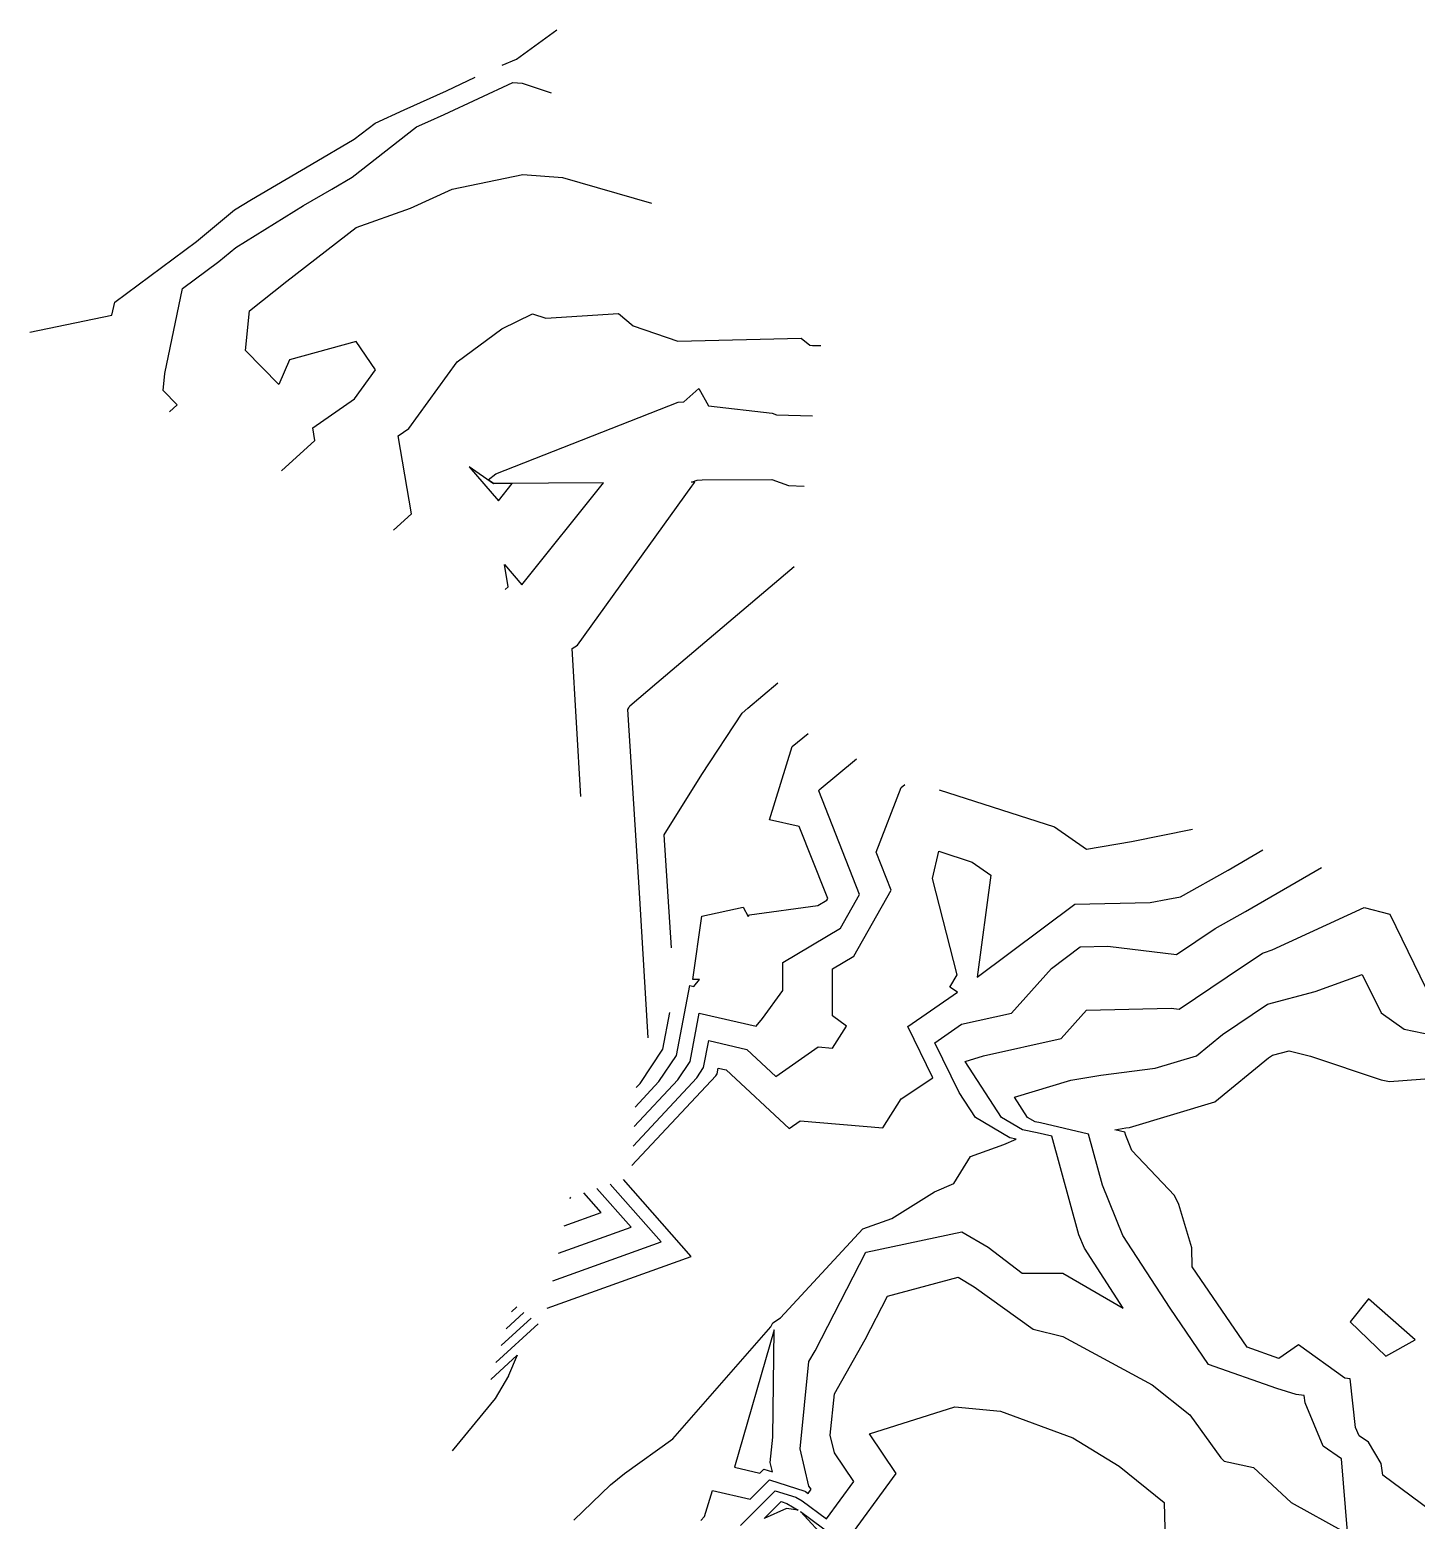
# Model space of a CAD drawing. Header units: metres. Extents: x 706150 to 707002, y 953723 to 954386.
# Drawn here: x 706341.9 to 706434.2, y 954265.6 to 954364.8 of the extents above; entities that cross this region are included whole.
import ezdxf

# ---------------------------------------------------------------- set-up
doc = ezdxf.new("R2010")
doc.units = ezdxf.units.M

msp = doc.modelspace()

# ---------------------------------------------------------------- linework, layer by layer
at = {"layer": 'CONTOUR_100'}
for points in [[(706373.3301, 954362.4717, 100), (706374.2898, 954362.8734, 100), (706376.9745, 954364.82, 100)], [(706341.8826, 954344.6829, 100), (706347.3548, 954345.8249, 100), (706347.5372, 954346.6878, 100), (706352.9757, 954350.7347, 100), (706355.5183, 954352.83, 100), (706356.6488, 954353.5321, 100), (706360.6079, 954355.8555, 100), (706363.4919, 954357.5315, 100), (706364.8766, 954358.608, 100), (706366.8058, 954359.4821, 100), (706369.6248, 954360.7653, 100), (706371.5483, 954361.6614, 100)]]:
    msp.add_polyline3d(points, dxfattribs=at)
at = {"layer": 'CONTOUR_85'}
for points in [[(706415.2651, 954290.216, 85), (706414.863, 954291.2025, 85), (706414.7981, 954291.4396, 85), (706414.1387, 954291.5942, 85), (706414.8561, 954291.7134, 85), (706415.1083, 954291.7456, 85), (706420.7884, 954293.4475, 85), (706424.3579, 954296.3695, 85), (706424.6353, 954296.5568, 85), (706425.7516, 954296.8555, 85), (706427.1726, 954296.4819, 85), (706431.8761, 954294.9156, 85), (706432.4287, 954294.7969, 85), (706436.8459, 954295.1341, 85)], [(706435.7592, 954265.8064, 85), (706431.9848, 954268.5926, 85), (706431.8594, 954269.3776, 85), (706431.0134, 954270.7908, 85), (706430.3917, 954271.2177, 85), (706430.1634, 954271.7666, 85), (706429.8104, 954275.0128, 85), (706429.44, 954275.0629, 85), (706426.3627, 954277.2829, 85), (706425.0617, 954276.3651, 85), (706422.9372, 954277.1151, 85), (706419.2849, 954282.4757, 85), (706419.2537, 954283.7301, 85), (706418.3879, 954286.6129, 85), (706418.1157, 954287.2148, 85), (706415.2651, 954290.216, 85)], [(706429.7962, 954278.8034, 85), (706432.1734, 954276.5263, 85), (706434.1403, 954277.605, 85), (706431.018, 954280.3352, 85), (706429.7962, 954278.8034, 85)], [(706394.9494, 954264.2751, 85), (706393.2087, 954266.1703, 85), (706396.1415, 954263.9973, 85), (706399.5819, 954268.7013, 85), (706397.8038, 954271.3415, 85), (706403.4737, 954273.1416, 85), (706406.5152, 954272.8609, 85), (706411.3414, 954271.0774, 85), (706414.4286, 954269.1982, 85), (706417.4281, 954266.7661, 85), (706417.5127, 954263.3268, 85)], [(706392.2963, 954266.7139, 85), (706393.0574, 954266.2745, 85), (706392.2634, 954266.3752, 85), (706390.788, 954265.7183, 85), (706391.9082, 954266.8362, 85), (706392.2963, 954266.7139, 85)]]:
    msp.add_polyline3d(points, dxfattribs=at)
at = {"layer": 'CONTOUR_86'}
for points in [[(706429.6207, 954264.8256, 86), (706429.2361, 954269.6775, 86), (706428.004, 954270.5236, 86), (706426.7992, 954273.4202, 86), (706426.7481, 954273.89, 86), (706426.2125, 954273.9625, 86), (706424.9125, 954274.3552, 86), (706420.3665, 954275.96, 86), (706417.8072, 954279.7165, 86), (706414.6673, 954284.5447, 86), (706413.3007, 954287.8974, 86), (706412.3695, 954291.3007, 86), (706409.1897, 954292.0461, 86), (706408.8344, 954292.1183, 86), (706408.3272, 954292.4182, 86), (706407.4459, 954293.7706, 86), (706411.1949, 954294.8965, 86), (706413.2024, 954295.2301, 86), (706416.8211, 954295.6926, 86), (706419.5723, 954296.5169, 86), (706421.3012, 954297.9322, 86), (706424.2952, 954299.953, 86), (706427.4809, 954300.8055, 86), (706430.5937, 954301.9219, 86), (706431.8756, 954299.3849, 86), (706433.3913, 954298.2879, 86), (706435.9729, 954297.7446, 86)], [(706389.2113, 954265.2481, 86), (706391.5257, 954267.5576, 86), (706392.8921, 954267.1269, 86), (706393.3198, 954266.88, 86), (706394.9245, 954265.6911, 86), (706396.7428, 954268.1774, 86), (706395.4592, 954270.0834, 86), (706395.1849, 954271.2592, 86), (706395.457, 954274.0131, 86), (706397.5151, 954277.6285, 86), (706398.9996, 954280.5058, 86), (706403.7015, 954281.7738, 86), (706404.7585, 954281.137, 86), (706408.6842, 954278.3228, 86), (706410.6651, 954277.8298, 86), (706416.6296, 954274.6027, 86), (706419.1166, 954272.6083, 86), (706421.1993, 954269.7496, 86), (706421.4099, 954269.5179, 86), (706423.3642, 954269.1139, 86), (706425.8651, 954266.7683, 86), (706429.4123, 954264.8285, 86)]]:
    msp.add_polyline3d(points, dxfattribs=at)
at = {"layer": 'CONTOUR_87'}
msp.add_polyline3d([(706386.5705, 954265.5714, 87), (706386.8029, 954265.8439, 87), (706387.3479, 954267.566, 87), (706389.8515, 954266.9901, 87), (706391.1431, 954268.279, 87), (706393.4879, 954267.54, 87), (706393.5341, 954267.5133, 87), (706393.7074, 954267.3849, 87), (706393.9038, 954267.6534, 87), (706393.7652, 954267.8593, 87), (706393.1853, 954270.3448, 87), (706393.7604, 954276.1664, 87), (706394.1691, 954276.8844, 87), (706397.5532, 954283.4435, 87), (706397.5708, 954283.4483, 87), (706403.9489, 954284.7944, 87), (706405.7008, 954283.7708, 87), (706407.955, 954282.0426, 87), (706410.6741, 954282.0541, 87), (706414.6895, 954279.7207, 87), (706412.1029, 954283.698, 87), (706411.7384, 954284.5924, 87), (706409.941, 954291.1618, 87), (706408.9616, 954291.3914, 87), (706407.9841, 954291.5899, 87), (706406.5884, 954292.415, 87), (706404.1638, 954296.1358, 87), (706405.3982, 954296.5065, 87), (706410.5613, 954297.6643, 87), (706412.2533, 954299.5536, 87), (706417.8923, 954299.6842, 87), (706418.4188, 954299.6209, 87), (706421.6123, 954301.7679, 87), (706423.9551, 954303.3492, 87), (706424.0905, 954303.3854, 87), (706424.6128, 954303.5728, 87), (706430.7458, 954306.3776, 87), (706432.4383, 954305.9377, 87), (706434.8323, 954301.0076, 87)], dxfattribs=at)
at = {"layer": 'CONTOUR_88'}
for points in [[(706378.1104, 954265.5923, 88), (706380.5566, 954267.9512, 88), (706381.4832, 954268.7007, 88), (706384.6924, 954271.0072, 88), (706391.2191, 954278.4726, 88), (706391.3512, 954278.7476, 88), (706391.8622, 954279.0626, 88), (706397.3505, 954285.0023, 88), (706399.2909, 954285.6865, 88), (706402.1153, 954287.4541, 88), (706403.418, 954288.0079, 88), (706404.5168, 954289.8129, 88), (706406.7482, 954290.6165, 88), (706407.5609, 954290.9747, 88), (706407.1337, 954291.0614, 88), (706404.8496, 954292.4119, 88), (706403.7648, 954294.0765, 88), (706402.1483, 954297.3879, 88), (706403.9209, 954298.6117, 88), (706407.2437, 954299.3568, 88), (706409.9102, 954302.3343, 88), (706411.8231, 954303.7652, 88), (706413.6756, 954303.8081, 88), (706418.2339, 954303.26, 88), (706420.8085, 954304.991, 88), (706422.8301, 954306.1262, 88), (706427.8969, 954309.0617, 88)], [(706391.3277, 954268.8216, 88), (706391.1857, 954269.4304, 88), (706391.3541, 954271.135, 88), (706391.4479, 954278.2608, 88), (706388.7984, 954269.1216, 88), (706390.4917, 954268.732, 88), (706390.7606, 954269.0003, 88), (706391.3277, 954268.8216, 88)], [(706372.5844, 954274.9649, 88), (706374.3445, 954276.5779, 88), (706373.7675, 954275.2241, 88), (706373.7645, 954275.2182, 88), (706372.8659, 954273.7028, 88), (706369.9973, 954270.205, 88)]]:
    msp.add_polyline3d(points, dxfattribs=at)
at = {"layer": 'CONTOUR_89'}
for points in [[(706381.9806, 954289.2045, 89), (706387.5558, 954295.1767, 89), (706387.6506, 954295.3183, 89), (706387.7224, 954295.6961, 89), (706388.2555, 954295.5717, 89), (706392.4393, 954291.6663, 89), (706393.1808, 954292.1873, 89), (706398.6804, 954291.7096, 89), (706399.9157, 954293.6549, 89), (706402.0052, 954295.0485, 89), (706400.3413, 954298.4568, 89), (706403.656, 954300.7453, 89), (706403.1506, 954301.0941, 89), (706403.6313, 954301.8948, 89), (706401.9877, 954308.3174, 89), (706402.4175, 954310.1301, 89), (706404.6335, 954309.4167, 89), (706405.8751, 954308.5505, 89), (706404.9647, 954301.7517, 89), (706411.4668, 954306.6155, 89), (706416.4962, 954306.7319, 89), (706417.6716, 954306.9331, 89), (706418.5126, 954307.1021, 89), (706421.6686, 954308.8744, 89), (706423.9856, 954310.2168, 89)], [(706376.3386, 954279.7043, 89), (706385.922, 954283.1457, 89), (706381.4188, 954288.2692, 89)], [(706372.9257, 954276.092, 89), (706375.7303, 954278.6624, 89)]]:
    msp.add_polyline3d(points, dxfattribs=at)
at = {"layer": 'CONTOUR_90'}
for points in [[(706382.0496, 954290.5021, 90), (706386.2962, 954295.0512, 90), (706386.7484, 954295.7265, 90), (706387.0907, 954297.5285, 90), (706389.633, 954296.9351, 90), (706391.5695, 954295.1275, 90), (706394.3867, 954297.1069, 90), (706395.3412, 954297.024, 90), (706396.2716, 954298.4891, 90), (706395.331, 954299.1673, 90), (706395.3267, 954302.3013, 90), (706396.7452, 954303.1487, 90), (706399.2371, 954307.5399, 90), (706398.2467, 954310.0628, 90), (706399.9067, 954314.3733, 90), (706400.1545, 954314.5775, 90)], [(706402.4334, 954314.2233, 90), (706410.1227, 954311.7478, 90), (706412.2496, 954310.264, 90), (706415.2321, 954310.7745, 90), (706419.31, 954311.5944, 90)], [(706376.7133, 954281.5379, 90), (706383.9207, 954284.1261, 90), (706380.534, 954287.9793, 90)], [(706373.267, 954277.2191, 90), (706375.2565, 954279.0424, 90)]]:
    msp.add_polyline3d(points, dxfattribs=at)
at = {"layer": 'CONTOUR_91'}
for points in [[(706382.1185, 954291.7998, 91), (706385.0366, 954294.9257, 91), (706385.8461, 954296.1347, 91), (706386.4589, 954299.3608, 91), (706390.2454, 954298.4771, 91), (706390.6695, 954299.0056, 91), (706392.0316, 954300.8665, 91), (706392.029, 954302.7276, 91), (706395.8546, 954305.0132, 91), (706397.1307, 954307.2618, 91), (706394.4201, 954314.1662, 91), (706394.4416, 954314.222, 91), (706396.9349, 954316.2756, 91)], [(706377.088, 954283.3715, 91), (706381.9194, 954285.1065, 91), (706379.6492, 954287.6895, 91)], [(706373.6083, 954278.3462, 91), (706374.7827, 954279.4225, 91)]]:
    msp.add_polyline3d(points, dxfattribs=at)
at = {"layer": 'CONTOUR_92'}
for points in [[(706382.1875, 954293.0975, 92), (706383.777, 954294.8002, 92), (706384.9439, 954296.5429, 92), (706385.8272, 954301.1931, 92), (706386.0904, 954301.1317, 92), (706386.4662, 954301.5999, 92), (706386.0345, 954301.6009, 92), (706386.6298, 954305.8128, 92), (706389.3921, 954306.4056, 92), (706389.7121, 954305.7975, 92), (706389.8158, 954305.9073, 92), (706394.3591, 954306.5163, 92), (706394.9641, 954306.8777, 92), (706395.0243, 954306.9838, 92), (706394.8937, 954307.3163, 92), (706393.1088, 954311.7703, 92), (706391.1293, 954312.2282, 92), (706392.6492, 954317.0956, 92), (706393.7152, 954317.9736, 92)], [(706377.4628, 954285.2052, 92), (706379.9181, 954286.0869, 92), (706378.7644, 954287.3996, 92)], [(706373.9496, 954279.4733, 92), (706374.3088, 954279.8025, 92)]]:
    msp.add_polyline3d(points, dxfattribs=at)
at = {"layer": 'CONTOUR_93'}
for points in [[(706384.6147, 954303.6955, 93), (706384.1328, 954311.2227, 93), (706386.623, 954315.2387, 93), (706389.3153, 954319.3317, 93), (706389.705, 954319.6681, 93), (706391.6917, 954321.3486, 93)], [(706382.2565, 954294.3951, 93), (706382.5174, 954294.6747, 93), (706384.0416, 954296.9511, 93), (706384.5057, 954299.3942, 93)], [(706377.8375, 954287.0388, 93), (706377.9168, 954287.0673, 93), (706377.8796, 954287.1097, 93)]]:
    msp.add_polyline3d(points, dxfattribs=at)
at = {"layer": 'CONTOUR_94'}
msp.add_polyline3d([(706383.0575, 954297.7178, 94), (706382.4983, 954307.0041, 94), (706381.6941, 954319.5664, 94), (706381.7676, 954319.6848, 94), (706381.847, 954319.8056, 94), (706383.6395, 954321.3529, 94), (706392.7775, 954329.0829, 94)], dxfattribs=at)
at = {"layer": 'CONTOUR_95'}
msp.add_polyline3d([(706378.5829, 954313.7795, 95), (706377.9898, 954323.6298, 95), (706378.3437, 954323.8455, 95), (706385.9616, 954334.4382, 95), (706386.1703, 954334.6987, 95), (706385.9491, 954334.6977, 95), (706386.32, 954334.8443, 95), (706386.6631, 954334.85, 95), (706391.287, 954334.8909, 95), (706392.4037, 954334.4716, 95), (706393.4472, 954334.4426, 95)], dxfattribs=at)
at = {"layer": 'CONTOUR_96'}
msp.add_polyline3d([(706373.5472, 954327.562, 96), (706373.7395, 954327.7354, 96), (706373.4854, 954329.2216, 96), (706374.6552, 954327.8721, 96), (706380.087, 954334.6539, 96), (706372.77, 954334.6191, 96), (706372.4052, 954334.8679, 96), (706372.9088, 954335.2635, 96), (706385.0514, 954340.0222, 96), (706385.4306, 954340.0465, 96), (706386.4352, 954340.9319, 96), (706387.0851, 954339.7946, 96), (706391.3138, 954339.2971, 96), (706391.6102, 954339.1858, 96), (706393.9973, 954339.1196, 96)], dxfattribs=at)
at = {"layer": 'CONTOUR_97'}
for points in [[(706366.0896, 954331.5069, 97), (706367.3038, 954332.602, 97), (706366.417, 954337.7906, 97), (706367.1266, 954338.285, 97), (706370.3396, 954342.7151, 97), (706373.3228, 954344.9066, 97), (706375.3544, 954345.915, 97), (706376.2333, 954345.6172, 97), (706381.0735, 954345.9258, 97), (706382.0506, 954345.1179, 97), (706385.0264, 954344.0945, 97), (706393.2474, 954344.302, 97), (706393.8156, 954343.8348, 97), (706394.0079, 954343.8115, 97), (706394.5473, 954343.7966, 97)], [(706373.0879, 954333.4656, 97), (706374.0037, 954334.6091, 97), (706372.77, 954334.6032, 97), (706371.1351, 954335.7184, 97), (706373.0879, 954333.4656, 97)]]:
    msp.add_polyline3d(points, dxfattribs=at)
at = {"layer": 'CONTOUR_98'}
msp.add_polyline3d([(706358.632, 954335.4517, 98), (706360.8682, 954337.4686, 98), (706360.7231, 954338.3171, 98), (706363.5016, 954340.2531, 98), (706364.8945, 954342.1737, 98), (706363.6081, 954344.0793, 98), (706359.1706, 954342.8465, 98), (706358.4579, 954341.215, 98), (706356.241, 954343.48, 98), (706356.5049, 954346.1208, 98), (706358.9884, 954348.087, 98), (706363.6162, 954351.6598, 98), (706367.2356, 954352.9385, 98), (706369.9994, 954354.2212, 98), (706374.7167, 954355.1842, 98), (706377.3565, 954354.9846, 98), (706383.2756, 954353.2782, 98)], dxfattribs=at)
at = {"layer": 'CONTOUR_99'}
msp.add_polyline3d([(706351.1744, 954339.3966, 99), (706351.6859, 954339.8579, 99), (706350.7533, 954340.8107, 99), (706350.8669, 954341.9474, 99), (706352.0604, 954347.5956, 99), (706354.4742, 954349.3917, 99), (706355.6027, 954350.3216, 99), (706360.109, 954353.1203, 99), (706361.9833, 954354.2202, 99), (706363.3487, 954355.0137, 99), (706367.6427, 954358.3518, 99), (706368.3896, 954358.6902, 99), (706369.4809, 954359.187, 99), (706374.0374, 954361.3096, 99), (706374.6623, 954361.2781, 99), (706376.6089, 954360.6195, 99)], dxfattribs=at)

doc.saveas('drawing.dxf')
